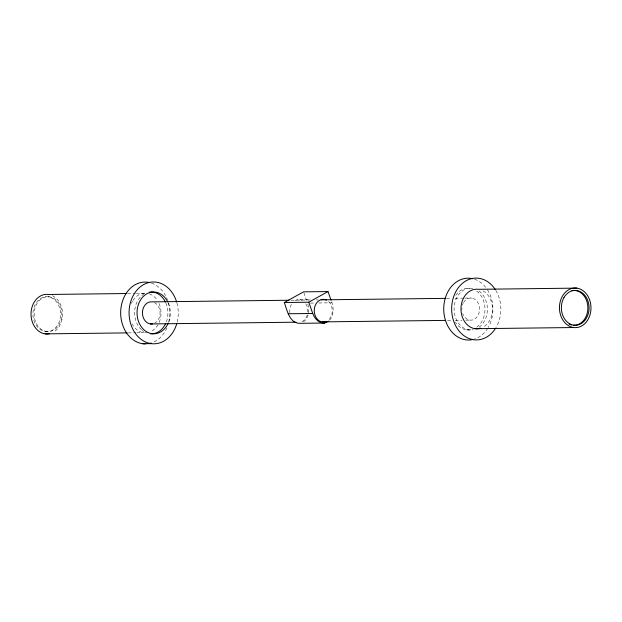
<?xml version="1.0" encoding="UTF-8"?>
<svg xmlns="http://www.w3.org/2000/svg" width="622" height="622" viewBox="0 0 622 622"><rect width="100%" height="100%" fill="white"/><g stroke="black" fill="none" stroke-linecap="round" stroke-linejoin="round"><path stroke-width="0.47" stroke-dasharray="3.11 2.33" d="M329.637 320.268C334.076 314.934 333.858 307.237 331.378 301.087M303.435 321.955C309.22 317.772 309.6 309.383 307.525 303.108M127.588 293.514L135.316 293.421M136.28 293.413L144.965 293.312M48.221 296.849L49.426 296.842M299.742 299.687L310.09 299.563M291.042 300.216L310.456 299.983M316.287 299.913L318.231 299.89M446.402 298.35L451.253 298.288M455.141 298.241L463.88 298.14M464.852 298.125L471.647 298.047M310.347 303.077L315.051 303.023M318.814 302.976L331.985 302.813M447.482 320.377L451.362 320.33M455.25 320.283L462.045 320.206M465.932 320.159L469.812 320.112M45.344 331.487A17.424 13.863 89.3 0 0 59.44 307.159A17.424 13.863 89.3 0 0 35.563 303.863A17.424 13.863 89.3 0 0 45.344 331.487L46.549 331.472A17.424 13.863 89.3 0 0 60.645 307.144A17.424 13.863 89.3 0 0 36.768 303.847A17.424 13.863 89.3 0 0 46.549 331.472M128.179 332.879L135.907 332.786M136.871 332.77L143.628 332.692M466.601 329.909L469.004 329.878M303.847 292.721L306.607 300.512M289.875 312.695A11.359 9.035 89.3 0 1 291.485 304.259M295.123 300.582A11.359 9.035 89.3 0 1 302.035 300.395M305.822 303.87A11.359 9.035 89.3 0 1 307.789 312.213M307.237 315.097A11.359 9.035 89.3 0 1 300.994 322.009M328.572 301.522A11.359 9.035 89.3 0 1 328.96 319.545M474.5 279.216A30.921 24.6 89.3 0 1 485.829 287.496M487.43 289.759A30.921 24.6 89.3 0 1 488.239 327.397M487.765 328.198A30.921 24.6 89.3 0 1 473.093 339.472M495.851 290.458A30.921 24.6 89.3 0 1 496.169 327.304M151.434 283.096A30.921 24.6 89.3 0 1 167.388 299.633M168.515 303.054A30.921 24.6 89.3 0 1 168.912 321.66M166.89 327.872A30.921 24.6 89.3 0 1 151.822 342.831M176.92 302.953A30.921 24.6 89.3 0 1 177.114 322.421M52.419 295.699A19.818 15.768 89.3 0 1 62.55 313.745A19.818 15.768 89.3 0 1 53.212 332.319M147.741 332.576A19.818 15.768 89.3 0 1 132.198 324M131.398 303.45A19.818 15.768 89.3 0 1 132.502 301.258M132.999 300.449A19.818 15.768 89.3 0 1 144.421 293.187M149.334 293.864A19.818 15.768 89.3 0 1 157.514 300.589M159.053 303.466A19.818 15.768 89.3 0 1 159.131 322.53M158.027 324.715A19.818 15.768 89.3 0 1 150.151 331.868M483.131 290.933A19.818 15.768 89.3 0 1 492.507 309.095A19.818 15.768 89.3 0 1 483.162 327.149M168.228 302.836A20.923 16.646 89.3 0 1 168.64 322.142M470.947 329.792A20.923 16.646 89.3 0 1 455.397 322.196M455.755 295.31A20.923 16.646 89.3 0 1 470.053 288.305L472.456 288.281A20.923 16.646 89.3 0 0 454.091 309.531A20.923 16.646 89.3 0 0 473.35 329.761M476.639 291.034A20.923 16.646 89.3 0 1 476.662 327.281M154.427 302.572A11.103 8.832 89.3 0 1 160.095 312.679A11.103 8.832 89.3 0 1 154.87 323.075M463.584 302.51A11.103 8.832 89.3 0 1 477.074 301.406A11.103 8.832 89.3 0 1 475.674 318.308A11.103 8.832 89.3 0 1 462.667 313.542M461.921 309.803A11.103 8.832 89.3 0 1 461.952 307.867M462.48 305.052A11.103 8.832 89.3 0 1 463.157 303.318M143.729 331.518A20.923 16.646 89.3 0 1 142.213 330.406M141.497 329.784A20.923 16.646 89.3 0 1 143.705 294.222M165.825 302.86A20.923 16.646 89.3 0 1 165.903 322.989M479.041 291.01A20.923 16.646 89.3 0 1 479.064 327.25"/><path stroke-width="0.93" d="M328.478 321.201L324.661 323.028L300.193 323.323C289.417 323.689 287.154 310.121 284.301 302.51L303.536 291.85L328.004 291.562L331.067 300.216M284.301 302.51L308.761 302.214L328.004 291.562M126.624 293.53L48.423 294.47A19.818 15.768 89.3 0 0 31.022 314.592A19.818 15.768 89.3 0 0 49.262 333.765M576.851 288.118L478.372 289.308A19.818 15.768 89.3 0 0 461.019 310.464A19.818 15.768 89.3 0 0 480.829 328.175M289.098 300.239L152.188 301.88A11.103 8.832 89.3 0 0 142.446 313.154A11.103 8.832 89.3 0 0 152.654 323.883M321.139 299.851L445.43 298.358M288.281 313.768L312.749 313.472C314.53 318.464 318.868 323.58 324.661 323.028M150.353 323.945L296.002 322.196M322.219 321.885L445.539 320.4M45.149 333.874L127.215 332.887M475.099 328.711L573.577 327.53A19.818 15.768 89.3 0 0 589.617 299.851A19.818 15.768 89.3 0 0 562.451 296.095A19.818 15.768 89.3 0 0 573.577 327.53M142.71 343.725L151.123 343.624M308.761 302.214L312.749 313.472M326.216 321.434A11.359 9.035 89.3 0 1 314.234 310.432A11.359 9.035 89.3 0 1 326.496 300.099M176.64 324.101A30.921 24.6 89.3 0 1 138.846 337.458A30.921 24.6 89.3 0 1 138.924 288.04A30.921 24.6 89.3 0 1 176.679 302.105M472.199 339.666A30.921 24.6 89.3 0 1 443.727 308.621A30.921 24.6 89.3 0 1 472.697 278.71M495.687 328.105A30.921 24.6 89.3 0 1 459.736 331.806A30.921 24.6 89.3 0 1 459.347 286.439A30.921 24.6 89.3 0 1 495.361 289.665M145.462 343.912A30.921 24.6 89.3 0 1 120.754 310.191A30.921 24.6 89.3 0 1 149.63 282.59M150.928 343.119A30.921 24.6 89.3 0 1 149.132 343.546M168.305 322.958A20.923 16.646 89.3 0 1 143.317 329.201A20.923 16.646 89.3 0 1 142.632 297.153A20.923 16.646 89.3 0 1 167.854 302.035M149.513 292.099A20.923 16.646 89.3 0 1 165.452 302.067M165.545 323.782A20.923 16.646 89.3 0 1 150.407 333.804M571.68 324.995A17.424 13.863 89.3 0 1 569.06 324.078M571.836 290.622A17.424 13.863 89.3 0 1 587.852 306.895A17.424 13.863 89.3 0 1 573.476 325.244M563.998 297.518A17.424 13.863 89.3 0 0 573.779 325.143A17.424 13.863 89.3 0 0 587.876 300.815A17.424 13.863 89.3 0 0 563.998 297.518"/></g></svg>
